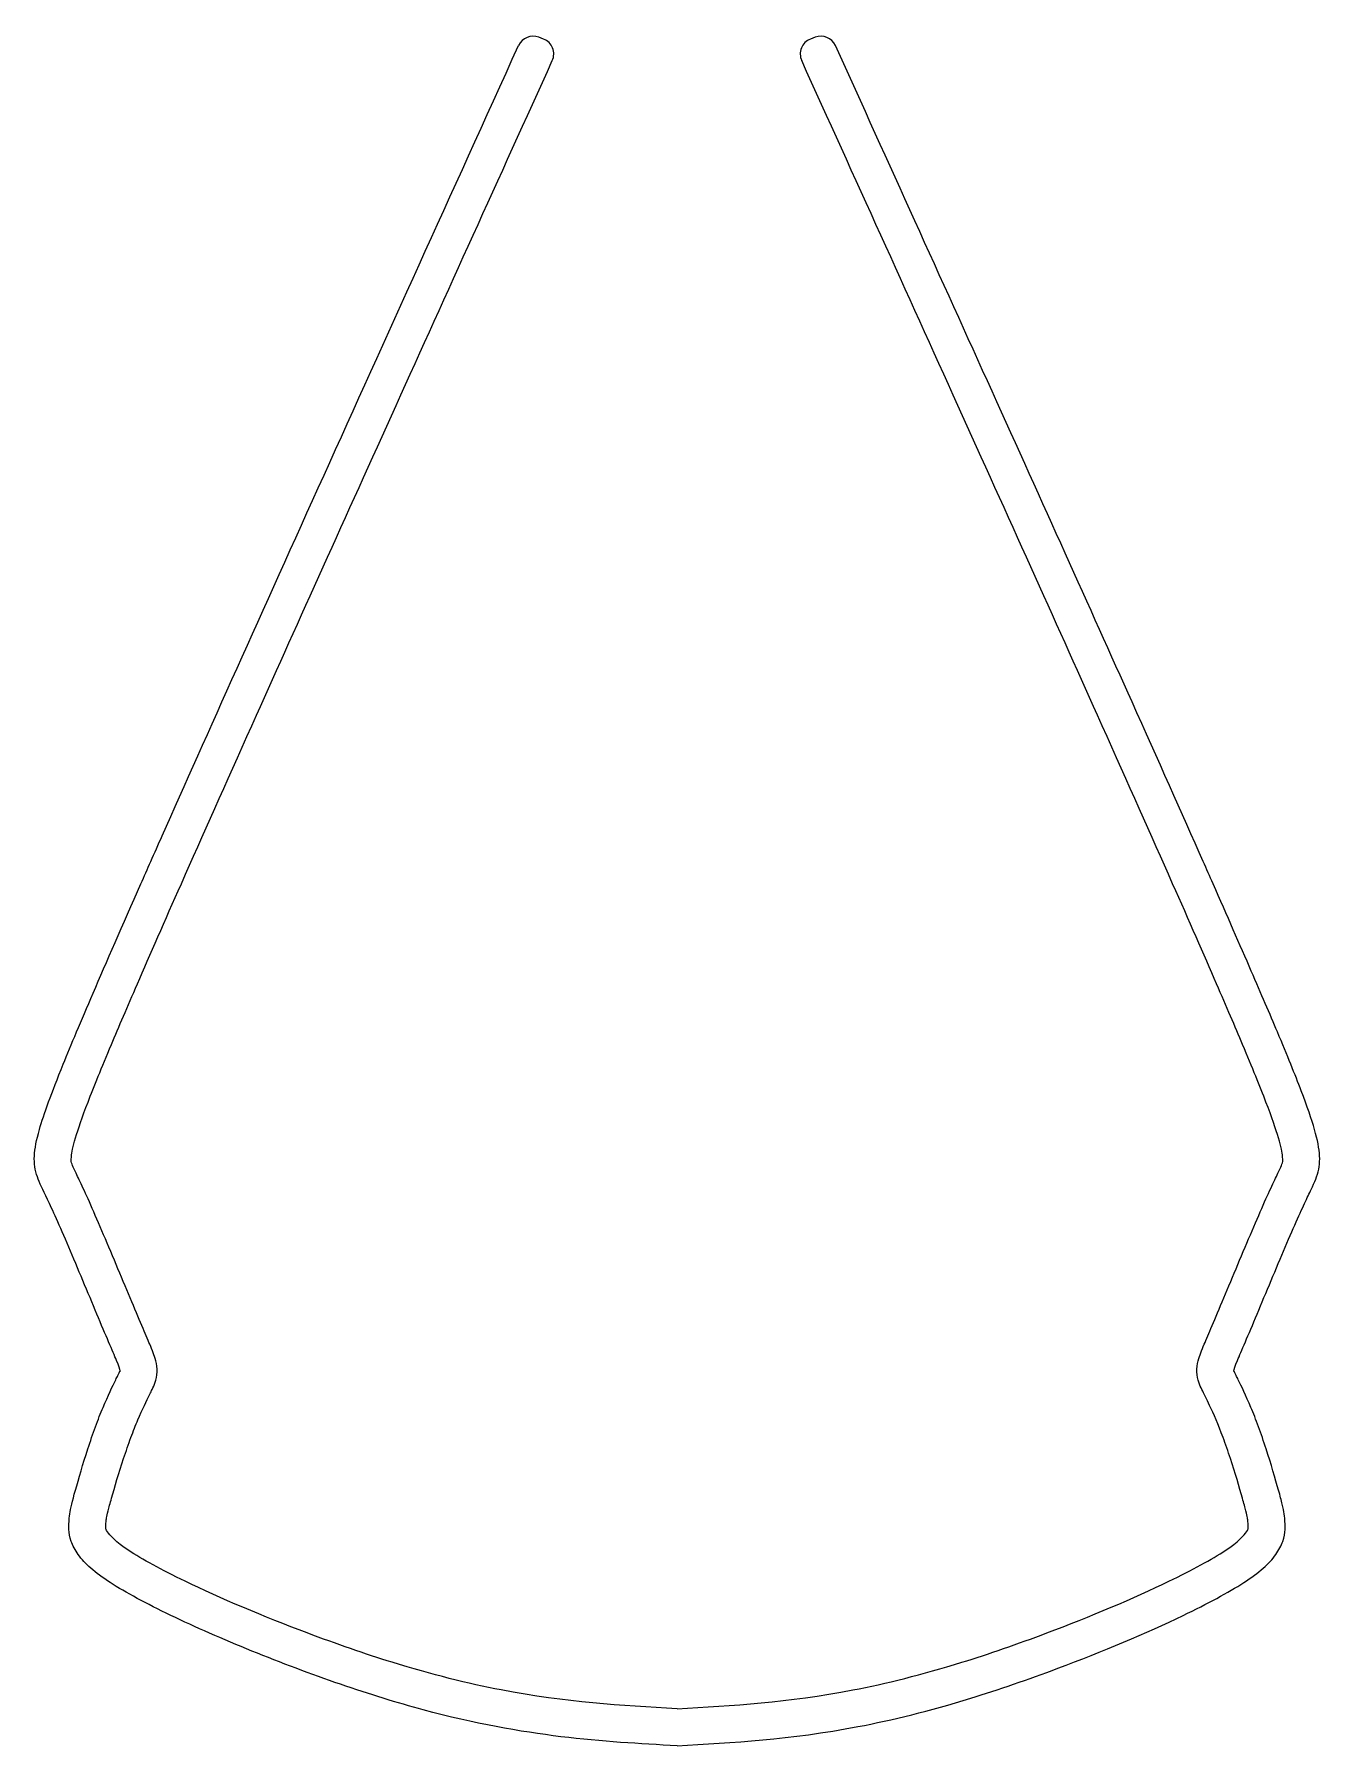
# Model space of a CAD drawing. Extents: x 65 to 187, y 35 to 197.
import ezdxf

# ---------------------------------------------------------------- set-up
doc = ezdxf.new("R2010")
doc.units = 0
doc.layers.add('VISIBLE', color=7, linetype='CONTINUOUS')

msp = doc.modelspace()

# ---------------------------------------------------------------- linework, layer by layer
at = {"layer": 'VISIBLE', "color": 7}
for points in [[(113.654684, 196.058636), (113.192895, 196.238324)], [(139.34162, 196.238324), (138.879831, 196.058636)], [(79.39576, 116.209746), (79.790852, 117.102003)], [(173.138336, 116.210603), (172.743201, 117.102947)], [(73.594274, 70.156504), (73.617266, 70.152217)], [(178.917252, 70.15223), (178.940242, 70.156504)]]:
    msp.add_lwpolyline(points, dxfattribs=at)
for points in [[(113.192895, 196.238324), (112.450516, 196.527194), (111.61182, 196.185387), (111.282841, 195.45989)], [(114.499813, 195.226845), (114.344305, 195.608417), (114.038681, 195.909218), (113.654684, 196.058636)], [(138.879831, 196.058636), (138.495834, 195.909217), (138.19021, 195.608417), (138.034702, 195.226845)], [(141.251674, 195.45989), (140.922696, 196.185387), (140.084, 196.527194), (139.34162, 196.238324)], [(77.585246, 120.748519), (86.093245, 139.903165), (98.655929, 167.613739), (111.282844, 195.459896)], [(114.476853, 194.041268), (114.647018, 194.416533), (114.655321, 194.845273), (114.499813, 195.226845)], [(138.034702, 195.226845), (137.879194, 194.845273), (137.887497, 194.416533), (138.057662, 194.041268)], [(169.298254, 133.40499), (161.336054, 151.163769), (151.314116, 173.269164), (141.251672, 195.459895)], [(86.503368, 132.149597), (94.44336, 149.857231), (104.437229, 171.900855), (114.476855, 194.041272)], [(166.031147, 132.149597), (158.093489, 149.852467), (148.097386, 171.900653), (138.057664, 194.041266)], [(176.02751, 118.317716), (174.021334, 122.846971), (171.758842, 127.916931), (169.298254, 133.40499)], [(79.790852, 117.102003), (81.791663, 121.618034), (84.048764, 126.675382), (86.503368, 132.149597)], [(172.743201, 117.102947), (170.742186, 121.619396), (168.48503, 126.676855), (166.031147, 132.149597)], [(76.506452, 118.316482), (76.858227, 119.110656), (77.217926, 119.921547), (77.585246, 120.748519)], [(75.574265, 116.209074), (75.878402, 116.897637), (76.189204, 117.600261), (76.506452, 118.316482)], [(176.959601, 116.210494), (176.655465, 116.899062), (176.344691, 117.601631), (176.02751, 118.317716)], [(71.054085, 105.867809), (72.31546, 108.797558), (73.835986, 112.273634), (75.574265, 116.209074)], [(75.239085, 106.74071), (76.441635, 109.510417), (77.836954, 112.687424), (79.39576, 116.209746)], [(177.295431, 106.74071), (176.09288, 109.510417), (174.697318, 112.687922), (173.138336, 116.210603)], [(180.577377, 107.956781), (179.513779, 110.407839), (178.30127, 113.172942), (176.959601, 116.210494)], [(183.046183, 102.194292), (182.340584, 103.870744), (181.520603, 105.78312), (180.577377, 107.956781)], [(68.225487, 99.144761), (68.972607, 100.985741), (69.902894, 103.19398), (71.054085, 105.867809)], [(72.783215, 101.013972), (73.482967, 102.673963), (74.298967, 104.575435), (75.239085, 106.74071)], [(179.7513, 101.013972), (179.051548, 102.673963), (178.235549, 104.575435), (177.295431, 106.74071)], [(185.297394, 96.641592), (184.724437, 98.143171), (183.986983, 99.959022), (183.046183, 102.194292)], [(70.568905, 95.570649), (71.123873, 97.016629), (71.850213, 98.80065), (72.783215, 101.013972)], [(181.965611, 95.570649), (181.410643, 97.016629), (180.684302, 98.80065), (179.7513, 101.013972)], [(65.974112, 92.963567), (66.39625, 94.448155), (67.104806, 96.383292), (68.225487, 99.144761)], [(69.386211, 92.182389), (69.630341, 93.016729), (70.013937, 94.124668), (70.568905, 95.570649)], [(183.148305, 92.182389), (182.904175, 93.016729), (182.520579, 94.124668), (181.965611, 95.570649)], [(186.56019, 92.963893), (186.27881, 93.952702), (185.87035, 95.140012), (185.297394, 96.641592)], [(65.500756, 90.476119), (65.538558, 91.184361), (65.692686, 91.973842), (65.974112, 92.963567)], [(187.033731, 90.476257), (186.995871, 91.184775), (186.84157, 91.975084), (186.56019, 92.963893)], [(69.003266, 90.437542), (69.037417, 90.787308), (69.142081, 91.348049), (69.386211, 92.182389)], [(183.53125, 90.437542), (183.497098, 90.787308), (183.392434, 91.348049), (183.148305, 92.182389)], [(65.539848, 89.459989), (65.492036, 89.788187), (65.481855, 90.121999), (65.500756, 90.476119)], [(65.778591, 88.502438), (65.673104, 88.809205), (65.58766, 89.131791), (65.539848, 89.459989)], [(69.021039, 89.816877), (68.983694, 89.935872), (68.985494, 89.977127), (68.986118, 90.058824)], [(68.986118, 90.058824), (68.986742, 90.14052), (68.98619, 90.262659), (69.003266, 90.437542)], [(69.266746, 89.209146), (69.134873, 89.501146), (69.058384, 89.697882), (69.021039, 89.816877)], [(69.824648, 88.025518), (69.585874, 88.529881), (69.398618, 88.917146), (69.266746, 89.209146)], [(182.709955, 88.026034), (182.948641, 88.529881), (183.135897, 88.917146), (183.26777, 89.209146)], [(183.26777, 89.209146), (183.399642, 89.501146), (183.476132, 89.697882), (183.513477, 89.816877)], [(183.513477, 89.816877), (183.550821, 89.935872), (183.549021, 89.977127), (183.548398, 90.058824)], [(183.548398, 90.058824), (183.547774, 90.14052), (183.548326, 90.262659), (183.53125, 90.437542)], [(186.757346, 88.50338), (186.864681, 88.809769), (186.94849, 89.132073), (186.995485, 89.46013)], [(186.995485, 89.46013), (187.04248, 89.788187), (187.05266, 90.121999), (187.033731, 90.476257)], [(66.745636, 86.359912), (66.280711, 87.338643), (65.989565, 87.888904), (65.778591, 88.502438)], [(70.700548, 86.125345), (70.353711, 86.899696), (70.063421, 87.521156), (69.824648, 88.025518)], [(181.833885, 86.125042), (182.181153, 86.901759), (182.471269, 87.522187), (182.709955, 88.026034)], [(185.787866, 86.359828), (186.0186, 86.849505), (186.203446, 87.232773), (186.361299, 87.569645)], [(186.361299, 87.569645), (186.519152, 87.906516), (186.650012, 88.196991), (186.757346, 88.50338)], [(67.587355, 84.525961), (67.254005, 85.274065), (66.978098, 85.870547), (66.745636, 86.359912)], [(71.884142, 83.404518), (71.451978, 84.4171), (71.047386, 85.350994), (70.700548, 86.125345)], [(180.650145, 83.403332), (181.082195, 84.415321), (181.486616, 85.348325), (181.833885, 86.125042)], [(184.94716, 84.525961), (185.28051, 85.274065), (185.557132, 85.870151), (185.787866, 86.359828)], [(68.74429, 81.858128), (68.317577, 82.859619), (67.920705, 83.777858), (67.587355, 84.525961)], [(183.790225, 81.858128), (184.216939, 82.859619), (184.61381, 83.777858), (184.94716, 84.525961)], [(74.552811, 77.057019), (73.723091, 79.039439), (72.748472, 81.379354), (71.884142, 83.404518)], [(177.981704, 77.057019), (178.811424, 79.039439), (179.786044, 81.379354), (180.650145, 83.403332)], [(71.404281, 75.52851), (70.570514, 77.519156), (69.597718, 79.855146), (68.74429, 81.858128)], [(181.130235, 75.52851), (181.964002, 77.519156), (182.936798, 79.855146), (183.790225, 81.858128)], [(75.657251, 74.432278), (75.346306, 75.163972), (74.967671, 76.065808), (74.552811, 77.057019)], [(176.877264, 74.432278), (177.18821, 75.163972), (177.566845, 76.065808), (177.981704, 77.057019)], [(72.519021, 72.885542), (72.20329, 73.624202), (71.821164, 74.533188), (71.404281, 75.52851)], [(180.015494, 72.885542), (180.331225, 73.624202), (180.713351, 74.533188), (181.130235, 75.52851)], [(73.262978, 71.14469), (73.084087, 71.578548), (72.834752, 72.146882), (72.519021, 72.885542)], [(76.411952, 72.670667), (76.211454, 73.139034), (75.968197, 73.700584), (75.657251, 74.432278)], [(176.122563, 72.670667), (176.323061, 73.139034), (176.566318, 73.700584), (176.877264, 74.432278)], [(179.271537, 71.14469), (179.450428, 71.578548), (179.699764, 72.146882), (180.015494, 72.885542)], [(76.982102, 71.113717), (76.846387, 71.645352), (76.662575, 72.08521), (76.411952, 72.670667)], [(175.552413, 71.113717), (175.688128, 71.645352), (175.871941, 72.08521), (176.122563, 72.670667)], [(73.188118, 69.307119), (73.263734, 69.462505), (73.331701, 69.602437), (73.389491, 69.724825)], [(73.617799, 70.148594), (73.600134, 70.270167), (73.486591, 70.602369), (73.262978, 71.14469)], [(73.389491, 69.724825), (73.476177, 69.908407), (73.539964, 70.052514), (73.569991, 70.114088)], [(73.569991, 70.114088), (73.600018, 70.175663), (73.596285, 70.154705), (73.603462, 70.123863)], [(73.603462, 70.123863), (73.61064, 70.093021), (73.628397, 70.075651), (73.617799, 70.148594)], [(76.913482, 69.076625), (77.002244, 69.342857), (77.088108, 69.682347), (77.102759, 70.053687)], [(77.102759, 70.053687), (77.11741, 70.425026), (77.063531, 70.794737), (76.982102, 71.113717)], [(175.431757, 70.053687), (175.417106, 70.425026), (175.470984, 70.794737), (175.552413, 71.113717)], [(175.620695, 69.076092), (175.532272, 69.342857), (175.446408, 69.682347), (175.431757, 70.053687)], [(178.931053, 70.123863), (178.923876, 70.093021), (178.906118, 70.075651), (178.916717, 70.148594)], [(178.916717, 70.148594), (178.934381, 70.270167), (179.047924, 70.602369), (179.271537, 71.14469)], [(178.964525, 70.114088), (178.934498, 70.175663), (178.938231, 70.154705), (178.931053, 70.123863)], [(179.145024, 69.724825), (179.058339, 69.908407), (178.994552, 70.052514), (178.964525, 70.114088)], [(179.346398, 69.307119), (179.270781, 69.462505), (179.202814, 69.602437), (179.145024, 69.724825)], [(71.994101, 66.704077), (72.460806, 67.816792), (72.885653, 68.685578), (73.188118, 69.307119)], [(76.415332, 67.954872), (76.492357, 68.114281), (76.564195, 68.264076), (76.63174, 68.405413)], [(76.63174, 68.405413), (76.733059, 68.617418), (76.824719, 68.810392), (76.913482, 69.076625)], [(175.902034, 68.403296), (175.8001, 68.615287), (175.709117, 68.809327), (175.620695, 69.076092)], [(176.637076, 66.879527), (176.353581, 67.483528), (176.105903, 67.979314), (175.902034, 68.403296)], [(180.540415, 66.704077), (180.073709, 67.816792), (179.648862, 68.685578), (179.346398, 69.307119)], [(71.273972, 64.866362), (71.51693, 65.53038), (71.760748, 66.14772), (71.994101, 66.704077)], [(75.287468, 65.519738), (75.716122, 66.525798), (76.107229, 67.317239), (76.415332, 67.954872)], [(177.913177, 63.845028), (177.456739, 65.07648), (177.01507, 66.074194), (176.637076, 66.879527)], [(181.260543, 64.866362), (181.017585, 65.53038), (180.773768, 66.14772), (180.540415, 66.704077)], [(70.557504, 62.781742), (70.788917, 63.491649), (71.031015, 64.202345), (71.273972, 64.866362)], [(74.621532, 63.844617), (74.84943, 64.460024), (75.073142, 65.016708), (75.287468, 65.519738)], [(181.977012, 62.781742), (181.745598, 63.491649), (181.503501, 64.202345), (181.260543, 64.866362)], [(73.938323, 61.87587), (74.161551, 62.555079), (74.393634, 63.229209), (74.621532, 63.844617)], [(178.596421, 61.875911), (178.373307, 62.555141), (178.141396, 63.229301), (177.913177, 63.845028)], [(69.379247, 58.879323), (69.674589, 59.945266), (70.094677, 61.361927), (70.557504, 62.781742)], [(72.797355, 58.126638), (73.080831, 59.138713), (73.491867, 60.517451), (73.938323, 61.87587)], [(179.73716, 58.126638), (179.453684, 59.138713), (179.042648, 60.517451), (178.596421, 61.875911)], [(183.155269, 58.879323), (182.859926, 59.945266), (182.439838, 61.361927), (181.977012, 62.781742)], [(68.848339, 56.623256), (68.928017, 57.166923), (69.083905, 57.81338), (69.379247, 58.879323)], [(183.501529, 57.553453), (183.415608, 57.916187), (183.30294, 58.346351), (183.155269, 58.879323)], [(72.329021, 56.261813), (72.357697, 56.414973), (72.401184, 56.61994), (72.475664, 56.921347)], [(72.475664, 56.921347), (72.550144, 57.222754), (72.655617, 57.620601), (72.797355, 58.126638)], [(180.058851, 56.921347), (179.984371, 57.222754), (179.878898, 57.620601), (179.73716, 58.126638)], [(180.205494, 56.261813), (180.176818, 56.414973), (180.133331, 56.61994), (180.058851, 56.921347)], [(183.686653, 56.625682), (183.646622, 56.895416), (183.58745, 57.190719), (183.501529, 57.553453)], [(68.769389, 55.146426), (68.760296, 55.30386), (68.761024, 55.442932), (68.763334, 55.562494)], [(68.763334, 55.562494), (68.765644, 55.682057), (68.769536, 55.782111), (68.775595, 55.889836)], [(68.984533, 54.03636), (68.845054, 54.443245), (68.787577, 54.831559), (68.769389, 55.146426)], [(68.775595, 55.889836), (68.787712, 56.105286), (68.808499, 56.351422), (68.848339, 56.623256)], [(72.252781, 55.284098), (72.243277, 55.352048), (72.248923, 55.387355), (72.254212, 55.473399)], [(72.39857, 54.945675), (72.28694, 55.115556), (72.262286, 55.216149), (72.252781, 55.284098)], [(72.254212, 55.473399), (72.256856, 55.516421), (72.259412, 55.572127), (72.262774, 55.644322)], [(72.262774, 55.644322), (72.266135, 55.716518), (72.270304, 55.805203), (72.275696, 55.872567)], [(72.275696, 55.872567), (72.28648, 56.007297), (72.300345, 56.108652), (72.329021, 56.261813)], [(180.135945, 54.945675), (180.247575, 55.115556), (180.27223, 55.216149), (180.281734, 55.284098)], [(180.25882, 55.872567), (180.248035, 56.007297), (180.23417, 56.108652), (180.205494, 56.261813)], [(180.271742, 55.644322), (180.26838, 55.716518), (180.264212, 55.805203), (180.25882, 55.872567)], [(180.280304, 55.473399), (180.277659, 55.516421), (180.275104, 55.572127), (180.271742, 55.644322)], [(180.281734, 55.284098), (180.291239, 55.352048), (180.285593, 55.387355), (180.280304, 55.473399)], [(183.549983, 54.03636), (183.689461, 54.443245), (183.746938, 54.831559), (183.765126, 55.146426)], [(183.758784, 55.888456), (183.747575, 56.111783), (183.726685, 56.355948), (183.686653, 56.625682)], [(183.771033, 55.561165), (183.768575, 55.679398), (183.764388, 55.776793), (183.758784, 55.888456)], [(183.765126, 55.146426), (183.77422, 55.30386), (183.773491, 55.442932), (183.771033, 55.561165)], [(69.651193, 52.779696), (69.345493, 53.204021), (69.124012, 53.629475), (68.984533, 54.03636)], [(74.423823, 53.16912), (73.192992, 53.988991), (72.621831, 54.605912), (72.39857, 54.945675)], [(178.110693, 53.16912), (179.341523, 53.988991), (179.912685, 54.605912), (180.135945, 54.945675)], [(182.883448, 52.779713), (183.189023, 53.204021), (183.410504, 53.629475), (183.549983, 54.03636)], [(72.670539, 50.138345), (71.210872, 51.086913), (70.262594, 51.931045), (69.651193, 52.779696)], [(76.71941, 51.808649), (75.81957, 52.298511), (75.039238, 52.759184), (74.423823, 53.16912)], [(79.74581, 50.265702), (78.638597, 50.799734), (77.61925, 51.318786), (76.71941, 51.808649)], [(172.788706, 50.265702), (173.895918, 50.799734), (174.915265, 51.318786), (175.815105, 51.808649)], [(175.815105, 51.808649), (176.714945, 52.298511), (177.495277, 52.759184), (178.110693, 53.16912)], [(179.864572, 50.139428), (181.32477, 51.087064), (182.272298, 51.931096), (182.883448, 52.779713)], [(91.299129, 45.374346), (87.179873, 46.926687), (83.067447, 48.663605), (79.74581, 50.265702)], [(161.235387, 45.374346), (165.354643, 46.926687), (169.467068, 48.663605), (172.788706, 50.265702)], [(78.400699, 47.034514), (76.101262, 48.13677), (74.130206, 49.189775), (72.670539, 50.138345)], [(174.131775, 47.033931), (175.281805, 47.585901), (176.349872, 48.126035), (177.313039, 48.645962)], [(177.313039, 48.645962), (178.276206, 49.165889), (179.134473, 49.665609), (179.864572, 50.139428)], [(86.071852, 43.667029), (83.327956, 44.780755), (80.700137, 45.932259), (78.400699, 47.034514)], [(162.286706, 42.035943), (166.493932, 43.615589), (170.681685, 45.37802), (174.131775, 47.033931)], [(99.329225, 42.600576), (96.794505, 43.386592), (94.045299, 44.339452), (91.299129, 45.374346)], [(153.20529, 42.600576), (155.74001, 43.386592), (158.489216, 44.339452), (161.235387, 45.374346)], [(94.436295, 40.527237), (91.67572, 41.477356), (88.815747, 42.553303), (86.071852, 43.667029)], [(109.625044, 39.990484), (106.512911, 40.591905), (103.131305, 41.421553), (99.329225, 42.600576)], [(142.909471, 39.990484), (146.021605, 40.591905), (149.40321, 41.421553), (153.20529, 42.600576)], [(98.48041, 39.205049), (97.172021, 39.608575), (95.816583, 40.052178), (94.436295, 40.527237)], [(154.054183, 39.205082), (156.668415, 40.010986), (159.481888, 40.982845), (162.286706, 42.035943)], [(102.271298, 38.109618), (101.050139, 38.438075), (99.7888, 38.801524), (98.48041, 39.205049)], [(126.267258, 38.209389), (120.995693, 38.497702), (115.849312, 38.787641), (109.625044, 39.990484)], [(126.267258, 38.209389), (131.538822, 38.497702), (136.685204, 38.787641), (142.909471, 39.990484)], [(143.380728, 36.522355), (146.618238, 37.1407), (150.132834, 37.996226), (154.054183, 39.205082)], [(126.267258, 34.709389), (119.238231, 35.093806), (112.040567, 35.481964), (102.271298, 38.109618)], [(126.267258, 34.709389), (131.539028, 34.997701), (136.905708, 35.285665), (143.380728, 36.522355)]]:
    msp.add_open_spline(points, degree=3, dxfattribs=at)

doc.saveas('drawing.dxf')
